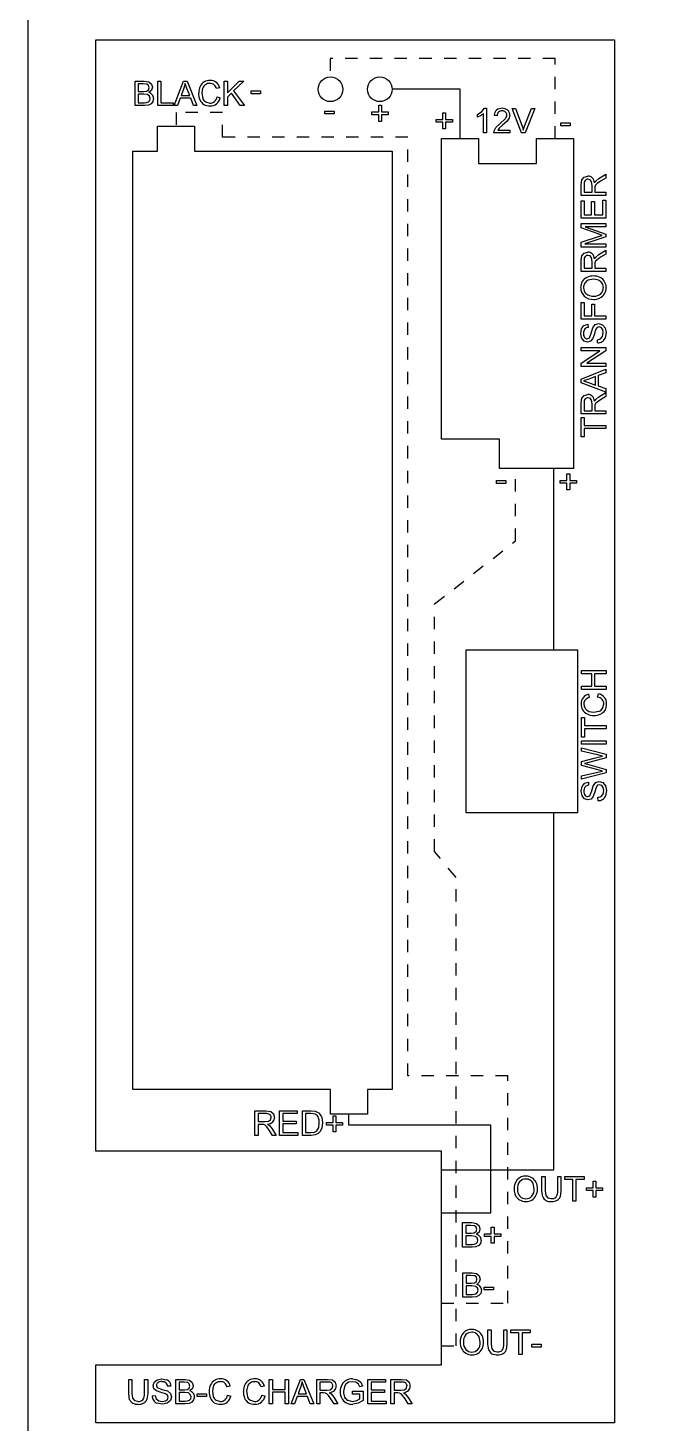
# Model space of a CAD drawing. Extents: x -34 to 366, y 525 to 825.
# Drawn here: x -33.8 to 16.6, y 587.1 to 700.1 of the extents above; entities that cross this region are included whole.
import ezdxf

# ---------------------------------------------------------------- set-up
doc = ezdxf.new("R2010")
doc.units = 0
doc.header["$MEASUREMENT"] = 0
doc.linetypes.add('SMALL-DASH', pattern=[2, 1, -1])
for name, color, linetype in [('CUT', 30, 'CONTINUOUS'), ('DASH', 6, 'CONTINUOUS'), ('ETCH', 96, 'CONTINUOUS')]:
    doc.layers.add(name, color=color, linetype=linetype)

msp = doc.modelspace()

# ---------------------------------------------------------------- linework, layer by layer
at = {"layer": 'CUT'}
for p, q in [((-28.33, 609.11), (-28.33, 699.11)), ((-28.33, 699.11), (13.67, 699.11)), ((13.67, 699.11), (13.67, 587.11)), ((-23.33, 690.11), (-23.33, 692.11)), ((-23.33, 692.11), (-20.33, 692.11)), ((-20.33, 692.11), (-20.33, 690.11)), ((-0.33, 689.11), (-0.33, 691.11)), ((-0.33, 691.11), (2.67, 691.11)), ((2.67, 691.11), (2.67, 689.11)), ((7.37, 689.11), (7.37, 691.11)), ((7.37, 691.11), (10.37, 691.11)), ((10.37, 691.11), (10.37, 689.11)), ((-25.33, 614.11), (-25.33, 690.11)), ((-25.33, 690.11), (-23.33, 690.11)), ((-20.33, 690.11), (-9.33, 690.11)), ((-9.33, 690.11), (-6.33, 690.11)), ((-6.33, 690.11), (-4.33, 690.11)), ((-4.33, 690.11), (-4.33, 614.11)), ((-0.33, 667.11), (-0.33, 689.11)), ((2.67, 689.11), (7.37, 689.11)), ((10.37, 689.11), (10.37, 667.11)), ((-0.33, 666.76), (-0.33, 667.11)), ((4.37, 666.76), (-0.33, 666.76)), ((4.37, 664.41), (4.37, 666.76)), ((10.37, 667.11), (10.37, 666.41)), ((10.37, 666.41), (10.37, 664.41)), ((7.37, 664.41), (4.37, 664.41)), ((10.37, 664.41), (7.37, 664.41)), ((1.67, 636.51), (1.67, 649.71)), ((1.67, 649.71), (10.67, 649.71)), ((10.67, 649.71), (10.67, 636.51)), ((10.67, 636.51), (1.67, 636.51)), ((-23.33, 614.11), (-25.33, 614.11)), ((-20.33, 614.11), (-23.33, 614.11)), ((-9.33, 614.11), (-20.33, 614.11)), ((-9.33, 612.11), (-9.33, 614.11)), ((-4.33, 614.11), (-6.33, 614.11)), ((-6.33, 614.11), (-6.33, 612.11)), ((-6.33, 612.11), (-9.33, 612.11)), ((-0.33, 609.11), (-28.33, 609.11)), ((-0.33, 591.81), (-0.33, 609.11)), ((-28.33, 591.81), (-0.33, 591.81)), ((-28.33, 591.11), (-28.33, 591.81)), ((-28.33, 587.11), (-28.33, 591.11)), ((13.67, 587.11), (-28.33, 587.11))]:
    msp.add_line(p, q, dxfattribs=at)
msp.add_lwpolyline([(-33.84, 525.11), (366.16, 525.11), (366.16, 825.11), (-33.84, 825.11)], close=True, dxfattribs=at)
for centre in [(-9.33, 695.11), (-5.33, 695.11)]:
    msp.add_circle(centre, 1, dxfattribs=at)
at = {"layer": 'DASH', "linetype": 'SMALL-DASH'}
for p, q in [((8.87, 697.6), (-9.35, 697.6)), ((-9.35, 697.6), (-9.34, 696.11)), ((8.87, 691.11), (8.87, 697.6)), ((-18.06, 693.22), (-21.83, 693.22)), ((-21.83, 693.22), (-21.83, 692.11)), ((-18.06, 691.22), (-18.06, 693.22)), ((-3.06, 691.22), (-18.06, 691.22)), ((-3.06, 615.22), (-3.06, 691.22)), ((5.67, 658.54), (5.67, 664.41)), ((-0.89, 653.43), (5.67, 658.54)), ((-0.89, 633.38), (-0.89, 653.43)), ((0.85, 631.26), (-0.89, 633.38)), ((0.85, 593.34), (0.85, 631.26)), ((5.04, 615.22), (-3.06, 615.22)), ((5.04, 596.81), (5.04, 615.22)), ((-0.33, 596.81), (5.04, 596.81)), ((-0.33, 593.34), (0.85, 593.34))]:
    msp.add_line(p, q, dxfattribs=at)
at = {"layer": 'ETCH'}
for p, q in [((-25.16, 693.79), (-25.16, 695.78)), ((-25.16, 695.78), (-24.42, 695.78)), ((-24.9, 695.55), (-24.9, 694.94)), ((-24.5, 695.55), (-24.9, 695.55)), ((-24.9, 694.94), (-24.47, 694.94)), ((-24.2, 695.52), (-24.5, 695.55)), ((-24.47, 694.94), (-24.22, 694.96)), ((-24.42, 695.78), (-24.05, 695.72)), ((-24.22, 694.96), (-24.07, 695.06)), ((-24.07, 695.42), (-24.2, 695.52)), ((-24.02, 695.24), (-24.07, 695.42)), ((-24.07, 695.06), (-24.02, 695.24)), ((-24.05, 695.72), (-23.83, 695.53)), ((-23.83, 695.03), (-24.04, 694.84)), ((-23.83, 695.53), (-23.75, 695.27)), ((-23.75, 695.27), (-23.83, 695.03)), ((-23.32, 693.79), (-23.32, 695.78)), ((-23.32, 695.78), (-23.06, 695.78)), ((-23.06, 695.78), (-23.06, 694.02)), ((-21.99, 693.79), (-21.23, 695.78)), ((-21.21, 695.19), (-21.42, 694.61)), ((-21.23, 695.78), (-20.94, 695.78)), ((-21.09, 695.58), (-21.21, 695.19)), ((-20.95, 695.16), (-21.09, 695.58)), ((-20.73, 694.61), (-20.95, 695.16)), ((-20.94, 695.78), (-20.15, 693.79)), ((-19.68, 695.19), (-19.74, 694.8)), ((-18.3, 695.24), (-18.56, 695.18)), ((-17.94, 693.79), (-17.94, 695.78)), ((-17.94, 695.78), (-17.67, 695.78)), ((-17.67, 695.78), (-17.67, 694.83)), ((-17.67, 694.83), (-16.72, 695.78)), ((-16.35, 695.78), (-17.17, 694.98)), ((-17.17, 694.98), (-16.3, 693.79)), ((-16.72, 695.78), (-16.35, 695.78)), ((-15.75, 694.75), (-15.75, 694.98)), ((-15.75, 694.98), (-14.99, 694.98)), ((-14.99, 694.98), (-14.99, 694.75)), ((1.17, 695.11), (-4.33, 695.11)), ((1.17, 695.01), (1.17, 695.11)), ((1.17, 691.11), (1.17, 695.01)), ((-24.4, 693.79), (-25.16, 693.79)), ((-24.9, 694.71), (-24.9, 694.02)), ((-24.44, 694.71), (-24.9, 694.71)), ((-24.9, 694.02), (-24.4, 694.02)), ((-24.15, 694.68), (-24.44, 694.71)), ((-24.4, 694.02), (-24.22, 694.03)), ((-24.08, 693.83), (-24.4, 693.79)), ((-24.22, 694.03), (-24.06, 694.09)), ((-23.99, 694.56), (-24.15, 694.68)), ((-23.86, 693.92), (-24.08, 693.83)), ((-24.06, 694.09), (-23.96, 694.2)), ((-23.92, 694.37), (-23.99, 694.56)), ((-23.96, 694.2), (-23.92, 694.37)), ((-23.72, 694.11), (-23.86, 693.92)), ((-23.66, 694.37), (-23.72, 694.11)), ((-22.07, 693.79), (-23.32, 693.79)), ((-23.06, 694.02), (-22.07, 694.02)), ((-22.07, 694.02), (-22.07, 693.79)), ((-21.71, 693.79), (-21.99, 693.79)), ((-21.5, 694.4), (-21.71, 693.79)), ((-20.65, 694.4), (-21.5, 694.4)), ((-21.42, 694.61), (-20.73, 694.61)), ((-20.43, 693.79), (-20.65, 694.4)), ((-20.15, 693.79), (-20.43, 693.79)), ((-19.74, 694.8), (-19.67, 694.36)), ((-19.44, 694.08), (-19.1, 693.99)), ((-18.51, 694.49), (-18.25, 694.43)), ((-17.67, 693.79), (-17.94, 693.79)), ((-17.35, 694.79), (-17.67, 694.48)), ((-17.67, 694.48), (-17.67, 693.79)), ((-16.64, 693.79), (-17.35, 694.79)), ((-16.3, 693.79), (-16.64, 693.79)), ((-14.99, 694.75), (-15.75, 694.75)), ((-5.42, 693.27), (-5.42, 693.81)), ((-5.42, 693.81), (-5.19, 693.81)), ((-5.19, 693.81), (-5.19, 693.27)), ((-9.79, 693.12), (-9.79, 693.35)), ((-9.79, 693.35), (-9.03, 693.35)), ((-9.03, 693.12), (-9.79, 693.12)), ((-9.03, 693.35), (-9.03, 693.12)), ((-5.97, 693.05), (-5.97, 693.27)), ((-5.97, 693.27), (-5.42, 693.27)), ((-5.42, 693.05), (-5.97, 693.05)), ((-5.42, 692.51), (-5.42, 693.05)), ((-5.19, 693.27), (-4.65, 693.27)), ((-4.65, 693.05), (-5.19, 693.05)), ((-5.19, 693.05), (-5.19, 692.51)), ((-4.65, 693.27), (-4.65, 693.05)), ((-0.77, 692.44), (-0.77, 692.66)), ((-0.77, 692.66), (-0.22, 692.66)), ((-0.22, 692.66), (-0.22, 693.2)), ((-0.22, 693.2), (0, 693.2)), ((0, 693.2), (0, 692.66)), ((0, 692.66), (0.55, 692.66)), ((0.55, 692.66), (0.55, 692.44)), ((2.57, 693.07), (2.93, 693.31)), ((2.57, 692.84), (2.57, 693.07)), ((2.83, 692.96), (2.57, 692.84)), ((3.07, 693.13), (2.83, 692.96)), ((2.93, 693.31), (3.15, 693.57)), ((3.07, 691.57), (3.07, 693.13)), ((3.15, 693.57), (3.31, 693.57)), ((3.31, 693.57), (3.31, 691.57)), ((4.18, 692.96), (3.93, 692.99)), ((4.39, 692.31), (4.84, 692.74)), ((5.15, 692.79), (4.99, 692.54)), ((5.2, 693.02), (5.15, 692.79)), ((6.15, 691.57), (5.39, 693.56)), ((5.39, 693.56), (5.67, 693.56)), ((5.67, 693.56), (6.19, 692.12)), ((6.4, 692.12), (6.95, 693.56)), ((7.23, 693.56), (6.44, 691.57)), ((6.95, 693.56), (7.23, 693.56)), ((-5.19, 692.51), (-5.42, 692.51)), ((-0.22, 692.44), (-0.77, 692.44)), ((-0.22, 691.9), (-0.22, 692.44)), ((0, 691.9), (-0.22, 691.9)), ((0.55, 692.44), (0, 692.44)), ((0, 692.44), (0, 691.9)), ((3.31, 691.57), (3.07, 691.57)), ((3.9, 691.57), (3.93, 691.74)), ((5.2, 691.57), (3.9, 691.57)), ((3.93, 691.74), (4.08, 692.01)), ((4.08, 692.01), (4.39, 692.31)), ((4.33, 691.95), (4.22, 691.81)), ((4.22, 691.81), (5.2, 691.81)), ((4.62, 692.19), (4.33, 691.95)), ((4.99, 692.54), (4.62, 692.19)), ((5.2, 691.81), (5.2, 691.57)), ((6.44, 691.57), (6.15, 691.57)), ((6.19, 692.12), (6.29, 691.8)), ((6.29, 691.8), (6.4, 692.12)), ((9.32, 692.16), (9.32, 692.39)), ((9.32, 692.39), (10.08, 692.39)), ((10.08, 692.16), (9.32, 692.16)), ((10.08, 692.39), (10.08, 692.16)), ((12.42, 687.89), (12.97, 688.23)), ((12.97, 688.23), (12.97, 687.92)), ((10.98, 687.38), (11.03, 687.78)), ((10.98, 686.5), (10.98, 687.38)), ((11.03, 687.78), (11.22, 688)), ((11.21, 687.39), (11.21, 686.77)), ((11.22, 688), (11.52, 688.08)), ((11.7, 687.77), (11.53, 687.82)), ((11.82, 687.61), (11.7, 687.77)), ((11.86, 687.33), (11.82, 687.61)), ((11.86, 686.77), (11.86, 687.33)), ((12.06, 687.53), (12.16, 687.68)), ((12.15, 687.34), (12.09, 687.22)), ((12.09, 687.22), (12.09, 687.07)), ((12.09, 687.07), (12.09, 686.77)), ((12.28, 687.47), (12.15, 687.34)), ((12.16, 687.68), (12.42, 687.89)), ((12.55, 687.66), (12.28, 687.47)), ((12.97, 687.92), (12.55, 687.66)), ((12.97, 686.5), (10.98, 686.5)), ((10.98, 684.66), (10.98, 686.08)), ((10.98, 686.08), (11.21, 686.08)), ((11.21, 686.77), (11.86, 686.77)), ((11.21, 686.08), (11.21, 684.93)), ((11.82, 684.93), (11.82, 686.01)), ((11.82, 686.01), (12.05, 686.01)), ((12.05, 686.01), (12.05, 684.93)), ((12.09, 686.77), (12.97, 686.77)), ((12.74, 684.93), (12.74, 686.13)), ((12.74, 686.13), (12.97, 686.13)), ((12.97, 686.77), (12.97, 686.5)), ((12.97, 686.13), (12.97, 684.66)), ((11.21, 684.93), (11.82, 684.93)), ((12.05, 684.93), (12.74, 684.93)), ((12.97, 684.66), (10.98, 684.66)), ((10.98, 683.88), (10.98, 684.23)), ((10.98, 684.23), (12.97, 684.23)), ((12.36, 683.39), (10.98, 683.88)), ((12.97, 683.96), (11.3, 683.96)), ((11.3, 683.96), (12.97, 683.38)), ((12.97, 684.23), (12.97, 683.96)), ((10.98, 682.72), (12.38, 683.19)), ((10.98, 682.31), (10.98, 682.72)), ((12.97, 683.15), (11.28, 682.58)), ((11.28, 682.58), (12.97, 682.58)), ((12.68, 683.28), (12.36, 683.39)), ((12.38, 683.19), (12.68, 683.28)), ((12.97, 683.38), (12.97, 683.15)), ((12.97, 682.58), (12.97, 682.31)), ((12.97, 682.31), (10.98, 682.31)), ((10.98, 681.23), (11.03, 681.63)), ((11.03, 681.63), (11.22, 681.84)), ((11.22, 681.84), (11.52, 681.93)), ((11.7, 681.61), (11.53, 681.66)), ((11.82, 681.45), (11.7, 681.61)), ((11.86, 681.17), (11.82, 681.45)), ((12.06, 681.37), (12.16, 681.52)), ((12.16, 681.52), (12.42, 681.73)), ((12.55, 681.5), (12.28, 681.31)), ((12.42, 681.73), (12.97, 682.07)), ((12.97, 681.76), (12.55, 681.5)), ((12.97, 682.07), (12.97, 681.76)), ((10.98, 680.35), (10.98, 681.23)), ((12.97, 680.35), (10.98, 680.35)), ((11.21, 681.24), (11.21, 680.61)), ((11.21, 680.61), (11.86, 680.61)), ((11.86, 680.61), (11.86, 681.17)), ((12.15, 681.18), (12.09, 681.06)), ((12.09, 681.06), (12.09, 680.92)), ((12.09, 680.92), (12.09, 680.61)), ((12.09, 680.61), (12.97, 680.61)), ((12.28, 681.31), (12.15, 681.18)), ((12.97, 680.61), (12.97, 680.35)), ((11.97, 679.72), (11.55, 679.64)), ((10.98, 676.5), (10.98, 677.84)), ((10.98, 677.84), (11.21, 677.84)), ((11.21, 677.84), (11.21, 676.77)), ((11.83, 676.77), (11.83, 677.7)), ((11.83, 677.7), (12.06, 677.7)), ((12.06, 677.7), (12.06, 676.77)), ((10.94, 675.34), (11.01, 675.73)), ((12.97, 676.5), (10.98, 676.5)), ((11.21, 676.77), (11.83, 676.77)), ((11.22, 675.99), (11.53, 676.08)), ((11.53, 676.08), (11.54, 675.82)), ((11.79, 675.36), (11.92, 675.79)), ((11.92, 675.79), (12.12, 676.05)), ((12.06, 676.77), (12.97, 676.77)), ((12.12, 676.05), (12.41, 676.13)), ((12.27, 675.82), (12.15, 675.65)), ((12.43, 675.87), (12.27, 675.82)), ((12.41, 676.13), (12.7, 676.04)), ((12.6, 675.81), (12.43, 675.87)), ((12.73, 675.65), (12.6, 675.81)), ((12.7, 676.04), (12.92, 675.78)), ((12.92, 675.78), (13, 675.4)), ((12.97, 676.77), (12.97, 676.5)), ((11.01, 674.97), (10.94, 675.34)), ((11.21, 674.72), (11.01, 674.97)), ((11.49, 674.64), (11.21, 674.72)), ((11.47, 674.9), (11.65, 674.98)), ((11.74, 674.71), (11.49, 674.64)), ((11.65, 674.98), (11.79, 675.36)), ((11.93, 674.92), (11.74, 674.71)), ((12.05, 675.3), (11.93, 674.92)), ((12.15, 675.65), (12.05, 675.3)), ((12.3, 674.82), (12.55, 674.9)), ((12.31, 674.57), (12.3, 674.82)), ((12.55, 674.9), (12.71, 675.09)), ((12.71, 675.09), (12.77, 675.39)), ((12.77, 675.39), (12.73, 675.65)), ((13, 675.4), (12.92, 674.96)), ((10.98, 673.94), (10.98, 674.2)), ((10.98, 674.2), (12.97, 674.2)), ((10.98, 672.94), (12.5, 673.94)), ((12.5, 673.94), (10.98, 673.94)), ((12.97, 673.92), (11.44, 672.93)), ((12.97, 674.2), (12.97, 673.92)), ((10.98, 672.66), (10.98, 672.94)), ((12.97, 672.66), (10.98, 672.66)), ((10.98, 671.63), (12.97, 672.43)), ((11.44, 672.93), (12.97, 672.93)), ((12.97, 672.93), (12.97, 672.66)), ((12.97, 672.43), (12.97, 672.14)), ((10.98, 671.34), (10.98, 671.63)), ((12.97, 670.59), (10.98, 671.34)), ((11.6, 671.63), (11.18, 671.49)), ((11.18, 671.49), (11.57, 671.37)), ((11.57, 671.37), (12.15, 671.15)), ((12.15, 671.84), (11.6, 671.63)), ((12.15, 671.15), (12.15, 671.84)), ((12.97, 672.14), (12.36, 671.92)), ((12.36, 671.92), (12.36, 671.08)), ((10.98, 669.7), (11.03, 670.1)), ((11.03, 670.1), (11.22, 670.31)), ((11.22, 670.31), (11.52, 670.4)), ((11.7, 670.08), (11.53, 670.13)), ((11.82, 669.92), (11.7, 670.08)), ((12.16, 669.99), (12.42, 670.2)), ((12.36, 671.08), (12.97, 670.87)), ((12.42, 670.2), (12.97, 670.54)), ((12.97, 670.23), (12.55, 669.97)), ((12.97, 670.87), (12.97, 670.59)), ((12.97, 670.54), (12.97, 670.23)), ((10.98, 668.82), (10.98, 669.7)), ((11.21, 669.71), (11.21, 669.08)), ((11.21, 669.08), (11.86, 669.08)), ((11.86, 669.64), (11.82, 669.92)), ((11.86, 669.08), (11.86, 669.64)), ((12.06, 669.84), (12.16, 669.99)), ((12.15, 669.65), (12.09, 669.53)), ((12.09, 669.53), (12.09, 669.39)), ((12.09, 669.39), (12.09, 669.08)), ((12.09, 669.08), (12.97, 669.08)), ((12.28, 669.78), (12.15, 669.65)), ((12.55, 669.97), (12.28, 669.78)), ((12.97, 669.08), (12.97, 668.82)), ((12.97, 668.82), (10.98, 668.82)), ((10.98, 666.97), (10.98, 668.54)), ((10.98, 668.54), (11.21, 668.54)), ((11.21, 668.54), (11.21, 667.89)), ((11.21, 667.89), (12.97, 667.89)), ((12.97, 667.89), (12.97, 667.63)), ((11.21, 666.97), (10.98, 666.97)), ((12.97, 667.63), (11.21, 667.63)), ((11.21, 667.63), (11.21, 666.97)), ((8.76, 649.71), (8.76, 664.41)), ((4.13, 663.19), (4.13, 663.42)), ((4.13, 663.42), (4.89, 663.42)), ((4.89, 663.42), (4.89, 663.19)), ((9.28, 663.21), (9.28, 663.42)), ((9.28, 663.42), (9.82, 663.42)), ((9.82, 663.42), (9.82, 663.96)), ((9.82, 663.96), (10.05, 663.96)), ((10.05, 663.96), (10.05, 663.42)), ((10.05, 663.42), (10.59, 663.42)), ((10.59, 663.42), (10.59, 663.21)), ((4.89, 663.19), (4.13, 663.19)), ((9.82, 663.21), (9.28, 663.21)), ((9.82, 662.66), (9.82, 663.21)), ((10.05, 662.66), (9.82, 662.66)), ((10.59, 663.21), (10.05, 663.21)), ((10.05, 663.21), (10.05, 662.66)), ((11.01, 647.77), (11.01, 648.04)), ((11.01, 648.04), (13, 648.04)), ((11.83, 647.77), (11.01, 647.77)), ((11.83, 646.76), (11.83, 647.77)), ((13, 647.77), (12.06, 647.77)), ((12.06, 647.77), (12.06, 646.76)), ((13, 648.04), (13, 647.77)), ((11.01, 646.5), (11.01, 646.76)), ((11.01, 646.76), (11.83, 646.76)), ((13, 646.5), (11.01, 646.5)), ((12.06, 646.76), (13, 646.76)), ((13, 646.76), (13, 646.5)), ((11.56, 646.11), (11.62, 645.85)), ((12.31, 645.89), (12.37, 646.16)), ((12.72, 644.97), (12.81, 645.31)), ((11.01, 642.65), (11.01, 644.22)), ((11.01, 644.22), (11.24, 644.22)), ((11.24, 644.22), (11.24, 643.57)), ((11.61, 644.73), (11.99, 644.67)), ((11.99, 644.67), (12.43, 644.74)), ((11.24, 643.57), (13, 643.57)), ((13, 643.3), (11.24, 643.3)), ((11.24, 643.3), (11.24, 642.65)), ((13, 643.57), (13, 643.3)), ((11.24, 642.65), (11.01, 642.65)), ((11.01, 642.06), (11.01, 642.33)), ((11.01, 642.33), (13, 642.33)), ((13, 642.06), (11.01, 642.06)), ((13, 642.33), (13, 642.06)), ((11.01, 641.5), (11.01, 641.77)), ((11.01, 641.77), (13, 641.25)), ((12.29, 641.2), (11.01, 641.5)), ((11.01, 640.67), (12.02, 640.95)), ((13, 640.97), (11.49, 640.57)), ((12.02, 640.95), (12.72, 641.11)), ((12.72, 641.11), (12.29, 641.2)), ((13, 641.25), (13, 640.97)), ((11.01, 640.35), (11.01, 640.67)), ((12.36, 639.99), (11.01, 640.35)), ((11.01, 639.51), (12.32, 639.8)), ((13, 639.75), (11.01, 639.23)), ((11.49, 640.57), (11.25, 640.5)), ((11.25, 640.5), (11.49, 640.44)), ((11.49, 640.44), (13, 640.03)), ((12.32, 639.8), (12.72, 639.89)), ((12.72, 639.89), (12.36, 639.99)), ((13, 640.03), (13, 639.75)), ((10.98, 638.26), (11.05, 638.65)), ((11.01, 639.23), (11.01, 639.51)), ((11.26, 638.91), (11.57, 639)), ((11.57, 639), (11.58, 638.74)), ((11.83, 638.28), (11.96, 638.71)), ((11.96, 638.71), (12.16, 638.97)), ((12.19, 638.57), (12.09, 638.22)), ((12.16, 638.97), (12.44, 639.05)), ((12.3, 638.74), (12.19, 638.57)), ((12.47, 638.79), (12.3, 638.74)), ((12.44, 639.05), (12.74, 638.96)), ((12.64, 638.73), (12.47, 638.79)), ((12.76, 638.56), (12.64, 638.73)), ((12.74, 638.96), (12.96, 638.7)), ((12.81, 638.31), (12.76, 638.56)), ((12.96, 638.7), (13.04, 638.32)), ((11.05, 637.89), (10.98, 638.26)), ((11.25, 637.64), (11.05, 637.89)), ((11.53, 637.56), (11.25, 637.64)), ((11.51, 637.82), (11.69, 637.9)), ((11.78, 637.63), (11.53, 637.56)), ((11.69, 637.9), (11.83, 638.28)), ((11.96, 637.84), (11.78, 637.63)), ((12.09, 638.22), (11.96, 637.84)), ((12.34, 637.74), (12.59, 637.82)), ((12.35, 637.48), (12.34, 637.74)), ((12.59, 637.82), (12.75, 638.01)), ((12.75, 638.01), (12.81, 638.31)), ((13.04, 638.32), (12.96, 637.88)), ((8.76, 607.61), (8.76, 636.51)), ((-15.45, 610.39), (-15.45, 612.38)), ((-15.45, 612.38), (-14.57, 612.38)), ((-15.18, 612.15), (-15.18, 611.5)), ((-14.56, 612.15), (-15.18, 612.15)), ((-15.18, 611.5), (-14.62, 611.5)), ((-14.62, 611.5), (-14.34, 611.54)), ((-14.57, 612.38), (-14.17, 612.33)), ((-14.42, 611.3), (-14.27, 611.2)), ((-14.34, 611.54), (-14.19, 611.66)), ((-14.19, 611.66), (-14.13, 611.83)), ((-14.17, 612.33), (-13.95, 612.14)), ((-13.95, 612.14), (-13.87, 611.84)), ((-13.45, 610.39), (-13.45, 612.38)), ((-13.45, 612.38), (-12.02, 612.38)), ((-12.02, 612.15), (-13.18, 612.15)), ((-13.18, 612.15), (-13.18, 611.54)), ((-13.18, 611.54), (-12.1, 611.54)), ((-12.1, 611.31), (-13.18, 611.31)), ((-13.18, 611.31), (-13.18, 610.62)), ((-12.1, 611.54), (-12.1, 611.31)), ((-12.02, 612.38), (-12.02, 612.15)), ((-11.6, 610.39), (-11.6, 612.38)), ((-11.6, 612.38), (-10.92, 612.38)), ((-11.34, 612.15), (-11.34, 610.62)), ((-10.92, 612.15), (-11.34, 612.15)), ((-10.92, 612.38), (-10.57, 612.35)), ((-10.58, 612.11), (-10.92, 612.15)), ((-10.57, 612.35), (-10.28, 612.21)), ((-10.28, 611.02), (-10.23, 611.4)), ((-10.04, 611.87), (-9.96, 611.4)), ((-9.96, 611.4), (-10.02, 611)), ((-9.66, 611.22), (-9.66, 611.43)), ((-9.66, 611.43), (-9.12, 611.43)), ((-9.12, 611.43), (-9.12, 611.98)), ((-9.12, 611.98), (-8.89, 611.98)), ((-8.89, 611.98), (-8.89, 611.43)), ((-8.89, 611.43), (-8.35, 611.43)), ((-8.35, 611.43), (-8.35, 611.22)), ((-7.83, 611.22), (-7.83, 612.11)), ((-15.18, 610.39), (-15.45, 610.39)), ((-14.88, 611.27), (-15.18, 611.27)), ((-15.18, 611.27), (-15.18, 610.39)), ((-14.73, 611.26), (-14.88, 611.27)), ((-14.62, 611.21), (-14.73, 611.26)), ((-14.48, 611.08), (-14.62, 611.21)), ((-14.29, 610.81), (-14.48, 611.08)), ((-14.03, 610.39), (-14.29, 610.81)), ((-14.27, 611.2), (-14.06, 610.93)), ((-14.06, 610.93), (-13.72, 610.39)), ((-13.72, 610.39), (-14.03, 610.39)), ((-11.98, 610.39), (-13.45, 610.39)), ((-13.18, 610.62), (-11.98, 610.62)), ((-11.98, 610.62), (-11.98, 610.39)), ((-10.89, 610.39), (-11.6, 610.39)), ((-11.34, 610.62), (-10.91, 610.62)), ((-10.91, 610.62), (-10.61, 610.66)), ((-10.57, 610.43), (-10.89, 610.39)), ((-10.61, 610.66), (-10.43, 610.76)), ((-10.33, 610.53), (-10.57, 610.43)), ((-10.43, 610.76), (-10.28, 611.02)), ((-10.15, 610.71), (-10.33, 610.53)), ((-10.02, 611), (-10.15, 610.71)), ((-9.12, 611.22), (-9.66, 611.22)), ((-9.12, 610.67), (-9.12, 611.22)), ((-8.89, 610.67), (-9.12, 610.67)), ((-8.35, 611.22), (-8.89, 611.22)), ((-8.89, 611.22), (-8.89, 610.67)), ((3.65, 611.22), (-7.83, 611.22)), ((3.65, 604.11), (3.65, 611.22)), ((-0.33, 607.61), (8.76, 607.61)), ((7.8, 605.9), (7.8, 607.05)), ((7.8, 607.05), (8.07, 607.05)), ((8.07, 607.05), (8.07, 605.9)), ((9.08, 605.9), (9.08, 607.05)), ((9.08, 607.05), (9.34, 607.05)), ((9.34, 607.05), (9.34, 605.9)), ((9.65, 606.82), (9.65, 607.05)), ((9.65, 607.05), (11.21, 607.05)), ((10.3, 606.82), (9.65, 606.82)), ((10.3, 605.06), (10.3, 606.82)), ((11.21, 606.82), (10.56, 606.82)), ((10.56, 606.82), (10.56, 605.06)), ((11.21, 607.05), (11.21, 606.82)), ((7.18, 606.05), (7.09, 606.48)), ((7.88, 605.4), (7.8, 605.9)), ((8.07, 605.9), (8.11, 605.52)), ((9.34, 605.9), (9.28, 605.42)), ((11.41, 605.93), (11.41, 606.15)), ((11.41, 606.15), (11.95, 606.15)), ((11.95, 605.93), (11.41, 605.93)), ((11.95, 606.15), (11.95, 606.69)), ((11.95, 606.69), (12.18, 606.69)), ((11.95, 605.39), (11.95, 605.93)), ((12.18, 606.69), (12.18, 606.15)), ((12.18, 606.15), (12.72, 606.15)), ((12.72, 605.93), (12.18, 605.93)), ((12.18, 605.93), (12.18, 605.39)), ((12.72, 606.15), (12.72, 605.93)), ((8.11, 605.52), (8.28, 605.33)), ((8.28, 605.33), (8.56, 605.27)), ((10.56, 605.06), (10.3, 605.06)), ((12.18, 605.39), (11.95, 605.39)), ((-0.33, 604.11), (3.65, 604.11)), ((1.38, 601.33), (1.38, 603.32)), ((1.38, 603.32), (2.12, 603.32)), ((1.64, 603.09), (1.64, 602.47)), ((2.04, 603.09), (1.64, 603.09)), ((1.64, 602.47), (2.07, 602.47)), ((2.34, 603.06), (2.04, 603.09)), ((2.07, 602.47), (2.32, 602.5)), ((2.12, 603.32), (2.49, 603.25)), ((2.32, 602.5), (2.47, 602.6)), ((2.47, 602.95), (2.34, 603.06)), ((2.52, 602.77), (2.47, 602.95)), ((2.47, 602.6), (2.52, 602.77)), ((2.49, 603.25), (2.71, 603.07)), ((2.71, 602.56), (2.5, 602.38)), ((2.71, 603.07), (2.78, 602.8)), ((2.78, 602.8), (2.71, 602.56)), ((3.16, 602.2), (3.16, 602.41)), ((3.16, 602.41), (3.7, 602.41)), ((3.7, 602.41), (3.7, 602.95)), ((3.7, 602.95), (3.93, 602.95)), ((3.93, 602.95), (3.93, 602.41)), ((3.93, 602.41), (4.47, 602.41)), ((4.47, 602.41), (4.47, 602.2)), ((2.14, 601.33), (1.38, 601.33)), ((1.64, 602.24), (1.64, 601.56)), ((2.1, 602.24), (1.64, 602.24)), ((1.64, 601.56), (2.14, 601.56)), ((2.39, 602.21), (2.1, 602.24)), ((2.14, 601.56), (2.32, 601.57)), ((2.46, 601.36), (2.14, 601.33)), ((2.32, 601.57), (2.47, 601.62)), ((2.55, 602.09), (2.39, 602.21)), ((2.68, 601.46), (2.46, 601.36)), ((2.47, 601.62), (2.58, 601.73)), ((2.62, 601.9), (2.55, 602.09)), ((2.58, 601.73), (2.62, 601.9)), ((2.82, 601.64), (2.68, 601.46)), ((2.88, 601.9), (2.82, 601.64)), ((3.7, 602.2), (3.16, 602.2)), ((3.7, 601.65), (3.7, 602.2)), ((3.93, 601.65), (3.7, 601.65)), ((4.47, 602.2), (3.93, 602.2)), ((3.93, 602.2), (3.93, 601.65)), ((1.39, 597.28), (1.39, 599.26)), ((1.39, 599.26), (2.14, 599.26)), ((1.66, 599.04), (1.66, 598.42)), ((2.05, 599.04), (1.66, 599.04)), ((2.36, 599.01), (2.05, 599.04)), ((2.14, 599.26), (2.51, 599.2)), ((2.49, 598.9), (2.36, 599.01)), ((2.54, 598.72), (2.49, 598.9)), ((2.51, 599.2), (2.72, 599.02)), ((2.72, 599.02), (2.8, 598.75)), ((1.66, 598.42), (2.09, 598.42)), ((1.66, 598.19), (1.66, 597.51)), ((2.12, 598.19), (1.66, 598.19)), ((2.09, 598.42), (2.34, 598.44)), ((2.41, 598.16), (2.12, 598.19)), ((2.34, 598.44), (2.49, 598.55)), ((2.57, 598.04), (2.41, 598.16)), ((2.49, 598.55), (2.54, 598.72)), ((2.73, 598.51), (2.52, 598.32)), ((2.63, 597.85), (2.57, 598.04)), ((2.59, 597.68), (2.63, 597.85)), ((2.8, 598.75), (2.73, 598.51)), ((2.9, 597.85), (2.84, 597.59)), ((3.12, 597.87), (3.12, 598.1)), ((3.12, 598.1), (3.87, 598.1)), ((3.87, 597.87), (3.12, 597.87)), ((3.87, 598.1), (3.87, 597.87)), ((2.15, 597.28), (1.39, 597.28)), ((1.66, 597.51), (2.16, 597.51)), ((2.47, 597.31), (2.15, 597.28)), ((2.16, 597.51), (2.34, 597.52)), ((2.34, 597.52), (2.49, 597.57)), ((2.69, 597.41), (2.47, 597.31)), ((2.49, 597.57), (2.59, 597.68)), ((2.84, 597.59), (2.69, 597.41)), ((3.43, 593.49), (3.43, 594.64)), ((3.43, 594.64), (3.7, 594.64)), ((3.7, 594.64), (3.7, 593.49)), ((4.71, 593.49), (4.71, 594.64)), ((4.71, 594.64), (4.97, 594.64)), ((4.97, 594.64), (4.97, 593.49)), ((5.27, 594.41), (5.27, 594.64)), ((5.27, 594.64), (6.84, 594.64)), ((5.92, 594.41), (5.27, 594.41)), ((5.92, 592.65), (5.92, 594.41)), ((6.84, 594.41), (6.19, 594.41)), ((6.19, 594.41), (6.19, 592.65)), ((6.84, 594.64), (6.84, 594.41)), ((2.8, 593.64), (2.72, 594.07)), ((3.51, 592.99), (3.43, 593.49)), ((3.7, 593.49), (3.74, 593.11)), ((4.97, 593.49), (4.91, 593.01)), ((6.97, 593.24), (6.97, 593.47)), ((6.97, 593.47), (7.73, 593.47)), ((7.73, 593.24), (6.97, 593.24)), ((7.73, 593.47), (7.73, 593.24)), ((3.74, 593.11), (3.9, 592.92)), ((3.9, 592.92), (4.18, 592.85)), ((6.19, 592.65), (5.92, 592.65)), ((-25.67, 589.48), (-25.67, 590.63)), ((-25.67, 590.63), (-25.41, 590.63)), ((-25.41, 590.63), (-25.41, 589.49)), ((-24.4, 589.49), (-24.4, 590.63)), ((-24.4, 590.63), (-24.13, 590.63)), ((-24.13, 590.63), (-24.13, 589.48)), ((-23.7, 590.12), (-23.61, 590.4)), ((-23.63, 589.87), (-23.7, 590.12)), ((-23.41, 589.69), (-23.63, 589.87)), ((-23.61, 590.4), (-23.36, 590.6)), ((-23.43, 590.14), (-23.36, 589.96)), ((-23.36, 590.6), (-23, 590.67)), ((-23.36, 589.96), (-22.97, 589.82)), ((-23, 590.67), (-22.61, 590.6)), ((-22.25, 590.08), (-22.52, 590.07)), ((-22.35, 590.39), (-22.25, 590.08)), ((-21.85, 588.65), (-21.85, 590.63)), ((-21.85, 590.63), (-21.1, 590.63)), ((-21.59, 590.4), (-21.59, 589.79)), ((-21.19, 590.4), (-21.59, 590.4)), ((-20.89, 590.38), (-21.19, 590.4)), ((-21.1, 590.63), (-20.74, 590.57)), ((-20.91, 589.81), (-20.76, 589.92)), ((-20.76, 590.27), (-20.89, 590.38)), ((-20.71, 590.09), (-20.76, 590.27)), ((-20.76, 589.92), (-20.71, 590.09)), ((-20.74, 590.57), (-20.52, 590.38)), ((-20.51, 589.88), (-20.73, 589.69)), ((-20.52, 590.38), (-20.44, 590.12)), ((-20.44, 590.12), (-20.51, 589.88)), ((-18.83, 590.04), (-18.89, 589.66)), ((-17.44, 590.09), (-17.71, 590.03)), ((-16.06, 590.04), (-16.12, 589.66)), ((-14.67, 590.09), (-14.94, 590.03)), ((-14.29, 588.65), (-14.29, 590.63)), ((-14.29, 590.63), (-14.02, 590.63)), ((-14.02, 590.63), (-14.02, 589.81)), ((-13.01, 589.81), (-13.01, 590.63)), ((-13.01, 590.63), (-12.74, 590.63)), ((-12.74, 590.63), (-12.74, 588.65)), ((-12.52, 588.65), (-11.76, 590.63)), ((-11.74, 590.05), (-11.95, 589.46)), ((-11.76, 590.63), (-11.48, 590.63)), ((-11.62, 590.43), (-11.74, 590.05)), ((-11.48, 590.01), (-11.62, 590.43)), ((-11.48, 590.63), (-10.68, 588.65)), ((-11.26, 589.46), (-11.48, 590.01)), ((-10.44, 588.65), (-10.44, 590.63)), ((-10.44, 590.63), (-9.57, 590.63)), ((-10.18, 590.4), (-10.18, 589.75)), ((-9.56, 590.4), (-10.18, 590.4)), ((-9.57, 590.63), (-9.17, 590.58)), ((-9.34, 589.79), (-9.18, 589.91)), ((-9.18, 589.91), (-9.13, 590.09)), ((-9.17, 590.58), (-8.95, 590.39)), ((-8.95, 590.39), (-8.87, 590.09)), ((-8.2, 590.04), (-8.27, 589.64)), ((-8.07, 590.24), (-8.2, 590.04)), ((-7.86, 590.39), (-8.07, 590.24)), ((-7.54, 590.44), (-7.86, 590.39)), ((-7.54, 590.67), (-7.14, 590.6)), ((-7.26, 590.39), (-7.54, 590.44)), ((-7.07, 590.25), (-7.26, 590.39)), ((-7.14, 590.6), (-6.87, 590.4)), ((-6.96, 590.01), (-7.07, 590.25)), ((-6.72, 590.08), (-6.96, 590.01)), ((-6.87, 590.4), (-6.72, 590.08)), ((-6.29, 588.65), (-6.29, 590.63)), ((-6.29, 590.63), (-4.87, 590.63)), ((-4.87, 590.4), (-6.02, 590.4)), ((-6.02, 590.4), (-6.02, 589.79)), ((-4.87, 590.63), (-4.87, 590.4)), ((-4.44, 588.65), (-4.44, 590.63)), ((-4.44, 590.63), (-3.57, 590.63)), ((-4.18, 590.4), (-4.18, 589.75)), ((-3.56, 590.4), (-4.18, 590.4)), ((-3.57, 590.63), (-3.17, 590.58)), ((-3.34, 589.79), (-3.18, 589.91)), ((-3.18, 589.91), (-3.13, 590.09)), ((-3.17, 590.58), (-2.95, 590.39)), ((-2.95, 590.39), (-2.87, 590.09)), ((-25.6, 588.98), (-25.67, 589.48)), ((-25.41, 589.49), (-25.36, 589.11)), ((-25.36, 589.11), (-25.2, 588.92)), ((-25.2, 588.92), (-24.92, 588.85)), ((-24.13, 589.48), (-24.2, 589.01)), ((-23.77, 589.3), (-23.52, 589.31)), ((-23.52, 589.31), (-23.44, 589.06)), ((-23.44, 589.06), (-23.24, 588.9)), ((-23.03, 589.56), (-23.41, 589.69)), ((-23.24, 588.9), (-22.95, 588.84)), ((-22.69, 589.46), (-23.03, 589.56)), ((-22.97, 589.82), (-22.54, 589.69)), ((-22.95, 588.84), (-22.69, 588.88)), ((-22.52, 589.34), (-22.69, 589.46)), ((-22.69, 588.88), (-22.52, 589.01)), ((-22.29, 588.91), (-22.55, 588.69)), ((-22.54, 589.69), (-22.28, 589.49)), ((-22.47, 589.18), (-22.52, 589.34)), ((-22.52, 589.01), (-22.47, 589.18)), ((-22.2, 589.21), (-22.29, 588.91)), ((-22.28, 589.49), (-22.2, 589.21)), ((-21.59, 589.79), (-21.16, 589.79)), ((-21.59, 589.56), (-21.59, 588.87)), ((-21.13, 589.56), (-21.59, 589.56)), ((-21.59, 588.87), (-21.09, 588.87)), ((-21.16, 589.79), (-20.91, 589.81)), ((-20.84, 589.53), (-21.13, 589.56)), ((-21.09, 588.87), (-20.91, 588.88)), ((-20.91, 588.88), (-20.75, 588.94)), ((-20.68, 589.41), (-20.84, 589.53)), ((-20.55, 588.78), (-20.77, 588.68)), ((-20.75, 588.94), (-20.65, 589.05)), ((-20.61, 589.22), (-20.68, 589.41)), ((-20.65, 589.05), (-20.61, 589.22)), ((-20.41, 588.96), (-20.55, 588.78)), ((-20.35, 589.22), (-20.41, 588.96)), ((-20.13, 589.24), (-20.13, 589.46)), ((-20.13, 589.46), (-19.37, 589.46)), ((-19.37, 589.24), (-20.13, 589.24)), ((-19.37, 589.46), (-19.37, 589.24)), ((-18.89, 589.66), (-18.82, 589.21)), ((-18.58, 588.93), (-18.24, 588.84)), ((-17.66, 589.34), (-17.4, 589.28)), ((-16.12, 589.66), (-16.04, 589.21)), ((-15.81, 588.93), (-15.47, 588.84)), ((-14.89, 589.34), (-14.62, 589.28)), ((-14.02, 589.81), (-13.01, 589.81)), ((-13.01, 589.59), (-14.02, 589.59)), ((-14.02, 589.59), (-14.02, 588.65)), ((-13.01, 588.65), (-13.01, 589.59)), ((-12.03, 589.25), (-12.24, 588.65)), ((-11.18, 589.25), (-12.03, 589.25)), ((-11.95, 589.46), (-11.26, 589.46)), ((-10.96, 588.65), (-11.18, 589.25)), ((-10.18, 589.75), (-9.62, 589.75)), ((-9.88, 589.53), (-10.18, 589.53)), ((-10.18, 589.53), (-10.18, 588.65)), ((-9.73, 589.52), (-9.88, 589.53)), ((-9.61, 589.46), (-9.73, 589.52)), ((-9.62, 589.75), (-9.34, 589.79)), ((-9.48, 589.33), (-9.61, 589.46)), ((-9.29, 589.06), (-9.48, 589.33)), ((-9.42, 589.55), (-9.27, 589.45)), ((-9.03, 588.65), (-9.29, 589.06)), ((-9.27, 589.45), (-9.06, 589.19)), ((-9.06, 589.19), (-8.72, 588.65)), ((-7.91, 588.93), (-7.54, 588.84)), ((-7.54, 588.84), (-7.2, 588.91)), ((-7.53, 589.43), (-7.53, 589.66)), ((-7.53, 589.66), (-6.68, 589.66)), ((-6.95, 589.43), (-7.53, 589.43)), ((-7.2, 588.91), (-6.95, 589.05)), ((-6.68, 588.92), (-7.09, 588.69)), ((-6.95, 589.05), (-6.95, 589.43)), ((-6.68, 589.66), (-6.68, 588.92)), ((-6.02, 589.79), (-4.94, 589.79)), ((-4.94, 589.56), (-6.02, 589.56)), ((-6.02, 589.56), (-6.02, 588.87)), ((-6.02, 588.87), (-4.82, 588.87)), ((-4.94, 589.79), (-4.94, 589.56)), ((-4.82, 588.87), (-4.82, 588.65)), ((-4.18, 589.75), (-3.62, 589.75)), ((-3.88, 589.53), (-4.18, 589.53)), ((-4.18, 589.53), (-4.18, 588.65)), ((-3.73, 589.52), (-3.88, 589.53)), ((-3.61, 589.46), (-3.73, 589.52)), ((-3.62, 589.75), (-3.34, 589.79)), ((-3.48, 589.33), (-3.61, 589.46)), ((-3.29, 589.06), (-3.48, 589.33)), ((-3.42, 589.55), (-3.27, 589.45)), ((-3.03, 588.65), (-3.29, 589.06)), ((-3.27, 589.45), (-3.06, 589.19)), ((-3.06, 589.19), (-2.72, 588.65)), ((-22.93, 588.61), (-23.38, 588.69)), ((-22.55, 588.69), (-22.93, 588.61)), ((-21.09, 588.65), (-21.85, 588.65)), ((-20.77, 588.68), (-21.09, 588.65)), ((-14.02, 588.65), (-14.29, 588.65)), ((-12.74, 588.65), (-13.01, 588.65)), ((-12.24, 588.65), (-12.52, 588.65)), ((-10.68, 588.65), (-10.96, 588.65)), ((-10.18, 588.65), (-10.44, 588.65)), ((-8.72, 588.65), (-9.03, 588.65)), ((-7.09, 588.69), (-7.52, 588.61)), ((-4.82, 588.65), (-6.29, 588.65)), ((-4.18, 588.65), (-4.44, 588.65)), ((-2.72, 588.65), (-3.03, 588.65))]:
    msp.add_line(p, q, dxfattribs=at)
for centre, radius, start, end in [((-18.82, 694.83), 1.18, 154.1895, 181.3403), ((-19.16, 694.99), 0.811, 118.9672, 153.8264), ((-19.13, 695.01), 0.579, 125.6549, 162.2947), ((-19.09, 694.85), 0.972, 89.406, 118.8149), ((-19.11, 694.96), 0.632, 87.9445, 124.3331), ((-19.07, 695.06), 0.526, 54.2333, 92.178), ((-19.05, 695.02), 0.802, 54.003, 91.9103), ((-19.16, 695.02), 0.613, 14.5088, 49.8763), ((-19.07, 695.04), 0.794, 14.3612, 52.1041), ((-24.17, 694.33), 0.529, 39.2232, 76.0155), ((-24.13, 694.38), 0.471, 358.7818, 37.7733), ((-18.65, 694.79), 1.36, 179.5693, 202.7241), ((-19.14, 694.57), 0.819, 201.5832, 236.2712), ((-19.15, 694.55), 0.55, 199.9453, 238.6356), ((-19.11, 694.7), 0.944, 239.3358, 272.5286), ((-19.08, 694.56), 0.571, 268.3457, 309.0396), ((-19.05, 694.58), 0.819, 268.2707, 307.7418), ((-19.15, 694.6), 0.65, 311.7201, 350.4962), ((-19.12, 694.61), 0.89, 310.0563, 348.0066), ((4.56, 692.97), 0.623, 133.4766, 178.0137), ((4.55, 692.91), 0.659, 87.0127, 129.2828), ((4.59, 692.98), 0.411, 137.0294, 182.8635), ((4.56, 692.98), 0.391, 87.285, 133.8883), ((4.59, 692.97), 0.394, 48.658, 92.5007), ((4.61, 692.94), 0.63, 48.3234, 93.0795), ((4.49, 693.06), 0.471, 317.4863, 356.6543), ((4.65, 693.03), 0.313, 359.1374, 48.6834), ((4.68, 693.03), 0.521, 358.7751, 47.2009), ((11.69, 687.43), 0.481, 144.0645, 184.8183), ((11.52, 687.53), 0.292, 88.5374, 139.501), ((11.53, 687.58), 0.503, 46.8979, 91.4775), ((11.38, 687.48), 0.683, 4.1947, 43.3595), ((11.69, 681.28), 0.481, 144.0645, 184.8183), ((11.52, 681.37), 0.292, 88.5374, 139.501), ((11.53, 681.42), 0.503, 46.8979, 91.4775), ((11.38, 681.32), 0.683, 4.1947, 43.3595), ((11.88, 679.06), 0.942, 149.3168, 180.7986), ((11.81, 679.1), 0.859, 115.5536, 149.2156), ((11.82, 679.05), 0.654, 147.9751, 180.7483), ((11.8, 679.06), 0.63, 113.601, 147.6935), ((11.95, 678.79), 1.2, 89.01, 115.3628), ((11.99, 678.81), 1.18, 63.7539, 90.9862), ((12.03, 678.88), 0.841, 50.2752, 93.7049), ((12.15, 679.12), 0.832, 28.994, 63.9084), ((12.14, 679.06), 0.637, 358.3608, 47.7411), ((12.02, 679.05), 0.978, 359.6681, 29.0428), ((11.84, 679.01), 0.896, 178.0119, 226.6466), ((11.85, 679.03), 0.675, 179.1256, 224.2569), ((11.93, 679.18), 1.09, 229.0181, 273.3633), ((11.92, 679.21), 0.853, 229.3427, 275.6239), ((12.05, 679.15), 0.793, 266.7911, 311.0382), ((12, 679.22), 1.13, 269.8053, 295.8858), ((12.12, 679), 0.872, 295.3396, 328.5528), ((12.13, 679.02), 0.638, 312.5473, 1.4097), ((12.07, 679.03), 0.93, 328.6382, 0.9229), ((11.53, 675.52), 0.561, 124.0157, 158.5027), ((11.56, 675.42), 0.4, 92.865, 138.4107), ((11.69, 675.38), 0.518, 144.6225, 184.0836), ((11.69, 675.3), 0.526, 175.2123, 214.0268), ((11.47, 675.17), 0.268, 217.1397, 269.8113), ((12.31, 675.27), 0.702, 270.7654, 302.2313), ((12.34, 675.21), 0.631, 302.3737, 336.6721), ((11.52, 669.84), 0.292, 88.5374, 139.501), ((11.53, 669.89), 0.503, 46.8979, 91.4775), ((11.38, 669.79), 0.683, 4.1947, 43.3595), ((11.69, 669.75), 0.481, 144.0645, 184.8183), ((11.78, 645.36), 0.802, 144.003, 181.9103), ((11.95, 645.32), 0.972, 179.406, 208.8149), ((11.76, 645.34), 0.794, 104.3612, 142.1041), ((11.73, 645.34), 0.526, 144.2333, 182.178), ((11.84, 645.3), 0.632, 177.9445, 214.3331), ((11.78, 645.25), 0.613, 104.5088, 139.8763), ((12.2, 645.25), 0.65, 41.7201, 80.4962), ((12.19, 645.29), 0.89, 40.0563, 78.0066), ((12.24, 645.33), 0.571, 358.3457, 39.0396), ((12.22, 645.36), 0.819, 358.2707, 37.7418), ((12.1, 645.29), 0.944, 329.3358, 2.5286), ((11.81, 645.25), 0.811, 208.9672, 243.8264), ((11.79, 645.28), 0.579, 215.6549, 252.2947), ((11.97, 645.58), 1.18, 244.1895, 271.3403), ((12, 645.76), 1.36, 269.5693, 292.7241), ((12.25, 645.26), 0.55, 289.9453, 328.6356), ((12.23, 645.27), 0.819, 291.5832, 326.2712), ((11.57, 638.44), 0.561, 124.0157, 158.5027), ((11.72, 638.3), 0.518, 144.6225, 184.0836), ((11.6, 638.34), 0.4, 92.865, 138.4107), ((11.73, 638.22), 0.526, 175.2123, 214.0268), ((11.51, 638.09), 0.268, 217.1397, 269.8113), ((12.34, 638.19), 0.702, 270.7654, 302.2313), ((12.38, 638.13), 0.631, 302.3737, 336.6721), ((-14.52, 611.67), 0.481, 54.0645, 94.8183), ((-14.47, 611.98), 0.683, 274.1947, 313.3595), ((-14.42, 611.84), 0.292, 358.5374, 49.501), ((-14.37, 611.83), 0.503, 316.8979, 1.4775), ((-10.78, 611.64), 0.517, 28.7376, 66.6891), ((-11.17, 611.46), 0.938, 356.7069, 27.2201), ((-10.8, 611.6), 0.809, 19.8448, 49.4051), ((6.63, 606.09), 1.09, 139.0181, 183.3633), ((6.47, 606.19), 0.896, 88.0119, 136.6466), ((6.49, 606.18), 0.675, 89.1256, 134.2569), ((6.51, 606.14), 0.942, 59.3168, 90.7986), ((6.51, 606.2), 0.654, 57.9751, 90.7483), ((6.55, 606.22), 0.859, 25.5536, 59.2156), ((6.68, 606.02), 1.13, 179.8053, 205.8858), ((6.66, 606.11), 0.853, 139.3427, 185.6239), ((6.61, 605.98), 0.793, 176.7911, 221.0382), ((6.52, 606.22), 0.63, 23.601, 57.6935), ((6.34, 606), 0.841, 320.2752, 3.7049), ((6.26, 606.03), 1.18, 333.7539, 0.9862), ((6.24, 606.07), 1.2, 359.01, 25.3628), ((8.31, 605.82), 0.771, 326.9103, 6.296), ((6.45, 605.9), 0.872, 205.3396, 238.5528), ((6.48, 605.96), 0.93, 238.6382, 270.9229), ((6.48, 605.89), 0.638, 222.5473, 271.4097), ((6.51, 605.89), 0.637, 268.3608, 317.7411), ((6.5, 606), 0.978, 269.6681, 299.0428), ((6.57, 605.88), 0.832, 298.994, 333.9084), ((8.39, 605.6), 0.547, 201.8641, 241.8835), ((8.54, 605.95), 0.93, 243.5785, 272.2827), ((8.61, 605.79), 0.527, 264.2937, 311.7805), ((8.62, 605.87), 0.845, 267.3886, 299.7569), ((8.74, 605.63), 0.579, 301.0222, 338.8513), ((2.37, 601.86), 0.529, 39.2232, 76.0155), ((2.41, 601.91), 0.471, 358.7818, 37.7733), ((2.39, 597.81), 0.529, 39.2232, 76.0155), ((2.43, 597.86), 0.471, 358.7818, 37.7733), ((2.26, 593.68), 1.09, 139.0181, 183.3633), ((2.09, 593.78), 0.896, 88.0119, 136.6466), ((2.12, 593.77), 0.675, 89.1256, 134.2569), ((2.14, 593.73), 0.942, 59.3168, 90.7986), ((2.13, 593.79), 0.654, 57.9751, 90.7483), ((2.18, 593.8), 0.859, 25.5536, 59.2156), ((2.31, 593.61), 1.13, 179.8053, 205.8858), ((2.29, 593.7), 0.853, 139.3427, 185.6239), ((2.23, 593.57), 0.793, 176.7911, 221.0382), ((2.14, 593.81), 0.63, 23.601, 57.6935), ((1.97, 593.59), 0.841, 320.2752, 3.7049), ((1.87, 593.66), 1.2, 359.01, 25.3628), ((1.89, 593.62), 1.18, 333.7539, 0.9862), ((3.94, 593.41), 0.771, 326.9103, 6.296), ((2.08, 593.49), 0.872, 205.3396, 238.5528), ((2.11, 593.54), 0.93, 238.6382, 270.9229), ((2.11, 593.48), 0.638, 222.5473, 271.4097), ((2.14, 593.48), 0.637, 268.3608, 317.7411), ((2.13, 593.59), 0.978, 269.6681, 299.0428), ((2.2, 593.46), 0.832, 298.994, 333.9084), ((4.01, 593.19), 0.547, 201.8641, 241.8835), ((4.17, 593.54), 0.93, 243.5785, 272.2827), ((4.24, 593.38), 0.527, 264.2937, 311.7805), ((4.24, 593.46), 0.845, 267.3886, 299.7569), ((4.37, 593.22), 0.579, 301.0222, 338.8513), ((-23.16, 590.14), 0.268, 127.1397, 179.8113), ((-23.03, 589.92), 0.526, 85.2123, 124.0268), ((-22.95, 589.92), 0.518, 54.6225, 94.0836), ((-22.92, 590.05), 0.4, 2.865, 48.4107), ((-22.81, 590.08), 0.561, 34.0157, 68.5027), ((-17.97, 589.68), 1.18, 154.1895, 181.3403), ((-18.31, 589.84), 0.811, 118.9672, 153.8264), ((-18.28, 589.86), 0.579, 125.6549, 162.2947), ((-18.23, 589.7), 0.972, 89.406, 118.8149), ((-18.26, 589.81), 0.632, 87.9445, 124.3331), ((-18.21, 589.92), 0.526, 54.2333, 92.178), ((-18.2, 589.87), 0.802, 54.003, 91.9103), ((-18.3, 589.87), 0.613, 14.5088, 49.8763), ((-18.21, 589.89), 0.794, 14.3612, 52.1041), ((-15.2, 589.68), 1.18, 154.1895, 181.3403), ((-15.54, 589.84), 0.811, 118.9672, 153.8264), ((-15.5, 589.86), 0.579, 125.6549, 162.2947), ((-15.46, 589.7), 0.972, 89.406, 118.8149), ((-15.49, 589.81), 0.632, 87.9445, 124.3331), ((-15.44, 589.92), 0.526, 54.2333, 92.178), ((-15.43, 589.87), 0.802, 54.003, 91.9103), ((-15.53, 589.87), 0.613, 14.5088, 49.8763), ((-15.44, 589.89), 0.794, 14.3612, 52.1041), ((-9.51, 589.93), 0.481, 54.0645, 94.8183), ((-9.42, 590.09), 0.292, 358.5374, 49.501), ((-9.37, 590.08), 0.503, 316.8979, 1.4775), ((-7.31, 589.64), 1.23, 154.1761, 180.4069), ((-7.68, 589.83), 0.811, 118.2742, 155.2277), ((-7.56, 589.56), 1.11, 88.8397, 117.1763), ((-3.51, 589.93), 0.481, 54.0645, 94.8183), ((-3.42, 590.09), 0.292, 358.5374, 49.501), ((-3.37, 590.08), 0.503, 316.8979, 1.4775), ((-25.09, 589.19), 0.547, 201.8641, 241.8835), ((-24.93, 589.54), 0.93, 243.5785, 272.2827), ((-24.87, 589.37), 0.527, 264.2937, 311.7805), ((-24.86, 589.45), 0.845, 267.3886, 299.7569), ((-25.16, 589.4), 0.771, 326.9103, 6.296), ((-24.74, 589.22), 0.579, 301.0222, 338.8513), ((-23.07, 589.31), 0.702, 180.7654, 212.2313), ((-23.13, 589.27), 0.631, 212.3737, 246.6721), ((-20.86, 589.18), 0.529, 39.2232, 76.0155), ((-20.82, 589.23), 0.471, 358.7818, 37.7733), ((-17.8, 589.64), 1.36, 179.5693, 202.7241), ((-18.29, 589.42), 0.819, 201.5832, 236.2712), ((-18.3, 589.4), 0.55, 199.9453, 238.6356), ((-18.26, 589.55), 0.944, 239.3358, 272.5286), ((-18.23, 589.41), 0.571, 268.3457, 309.0396), ((-18.19, 589.43), 0.819, 268.2707, 307.7418), ((-18.3, 589.45), 0.65, 311.7201, 350.4962), ((-18.27, 589.46), 0.89, 310.0563, 348.0066), ((-15.03, 589.64), 1.36, 179.5693, 202.7241), ((-15.52, 589.42), 0.819, 201.5832, 236.2712), ((-15.53, 589.4), 0.55, 199.9453, 238.6356), ((-15.49, 589.55), 0.944, 239.3358, 272.5286), ((-15.46, 589.41), 0.571, 268.3457, 309.0396), ((-15.42, 589.43), 0.819, 268.2707, 307.7418), ((-15.53, 589.45), 0.65, 311.7201, 350.4962), ((-15.5, 589.46), 0.89, 310.0563, 348.0066), ((-9.47, 590.23), 0.683, 274.1947, 313.3595), ((-7.4, 589.61), 1.14, 179.1846, 206.9114), ((-7.67, 589.48), 0.834, 207.1076, 243.0702), ((-7.3, 589.61), 0.971, 178.0964, 205.2967), ((-7.65, 589.46), 0.591, 206.5011, 243.981), ((-7.53, 589.75), 1.15, 242.8874, 270.7569), ((-3.47, 590.23), 0.683, 274.1947, 313.3595)]:
    msp.add_arc(centre, radius, start, end, dxfattribs=at)

doc.saveas('drawing.dxf')
